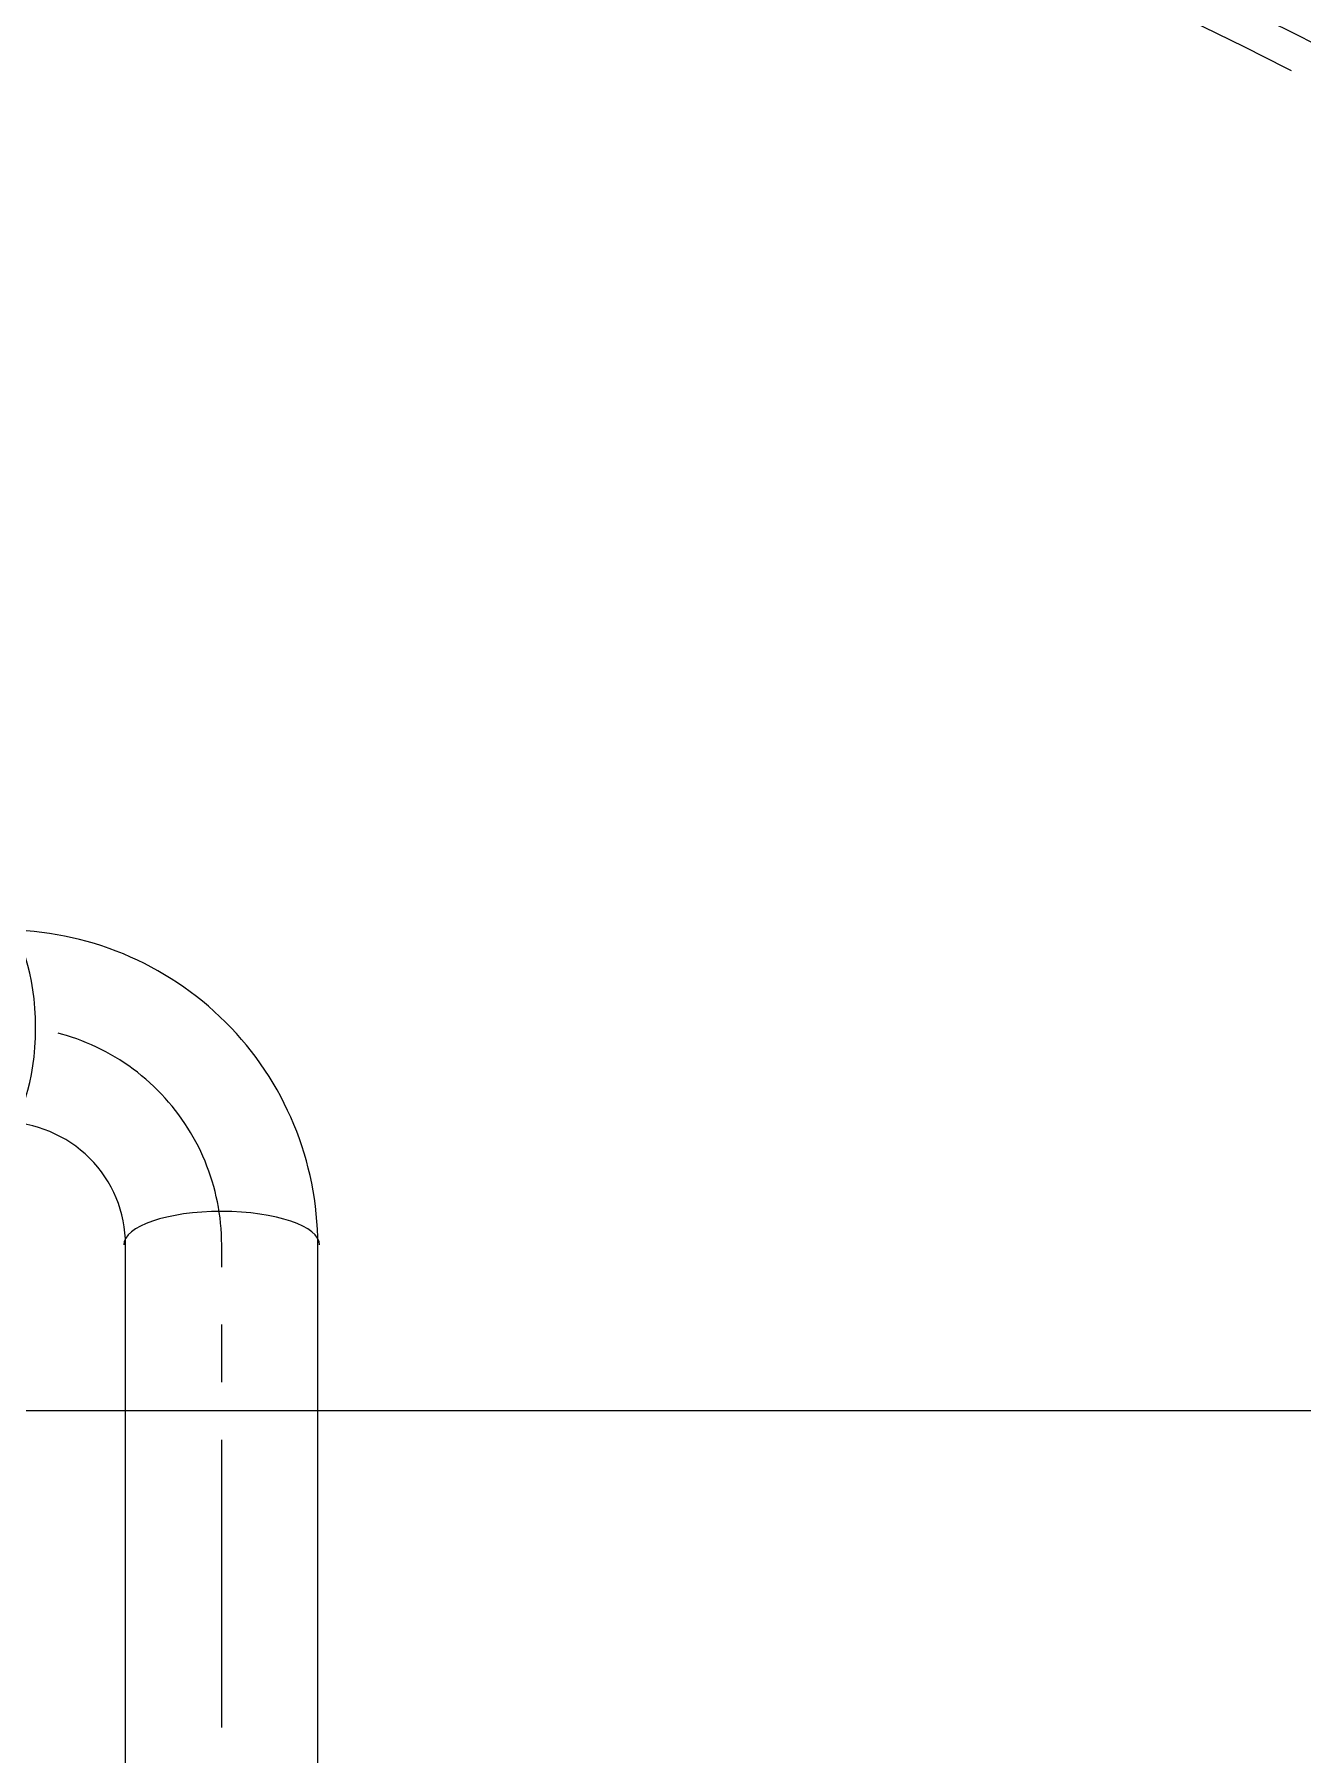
# Model space of a CAD drawing. Header units: millimetres. Extents: x -46397 to 283259, y -8690 to 23983.
# Drawn here: x 128019 to 128239.3, y 7142.5 to 7441.4 of the extents above; entities that cross this region are included whole.
import ezdxf

# ---------------------------------------------------------------- set-up
doc = ezdxf.new("R2010")
doc.units = ezdxf.units.MM
doc.linetypes.add('CENTER', pattern=[2, 1.25, -0.25, 0.25, -0.25])
doc.linetypes.add('HIDDENX2', pattern=[0.75, 0.5, -0.25])
for name, color, linetype, lineweight in [('DUONGCHINH', 7, 'Continuous', 25), ('Long_AM_Visible', 30, 'Continuous', 25), ('Long_Centerline', 1, 'CENTER', 9)]:
    doc.layers.add(name, color=color, linetype=linetype, lineweight=lineweight)

# ---------------------------------------------------------------- blocks, each defined once
blk = doc.blocks.new('A$C3d023de0')
at = {"color": 3, "linetype": 'HIDDENX2', "lineweight": 0, "ltscale": 100}
blk.add_lwpolyline([(-600, 1954.61), (-600, 2004.63, -0.284518), (-488.32, 2187.93, -0.238987), (488.32, 2187.93, -0.284518), (600, 2004.63), (600, 1954.61)], format="xyb", dxfattribs=at)
at = {"layer": 'DUONGCHINH', "color": 2, "ltscale": 10, "extrusion": (0, 1, 0)}
blk.add_line((606, 1954.61), (-606, 1954.61), dxfattribs=at)
at = {"layer": 'DUONGCHINH', "color": 2, "ltscale": 10}
blk.add_lwpolyline([(-606, 1954.61), (-606, 2004.61, -0.28449), (-491.03, 2193.28, -0.238987), (491.03, 2193.28, -0.28449), (606, 2004.61), (606, 1954.61)], format="xyb", close=True, dxfattribs=at)
blk = doc.blocks.new('MH2.2')
at = {"layer": 'Long_AM_Visible'}
for points in [[(320.16, 70), (320.16, 378.85, 0.414214), (265.46, 433.55), (-23.91, 433.55)], [(286.76, 70), (286.76, 378.85, 0.414214), (265.46, 400.15), (-23.37, 400.15)]]:
    blk.add_lwpolyline(points, format="xyb", dxfattribs=at)
for centre, major_axis, start_param in [((265.31, 416.55), (-0.01, -17), 0.001492), ((303.46, 378.85), (17, -0.01), 0.000178)]:
    blk.add_ellipse(centre, major_axis=major_axis, ratio=0.34202, start_param=start_param, end_param=3.141767, dxfattribs=at)
at = {"layer": 'Long_Centerline', "ltscale": 40}
blk.add_lwpolyline([(303.46, -105), (303.46, 378.85, 0.414214), (265.46, 416.85), (-28.22, 416.85)], format="xyb", dxfattribs=at)
blk = doc.blocks.new('q kjekjas ad')
blk.add_blockref('MH2.2', (-5000, 1604.62))

msp = doc.modelspace()

# ---------------------------------------------------------------- block references
for name, p in [('q kjekjas ad', (132748.11, 5247.61, -1.5)), ('A$C3d023de0', (127748.16, 5247.61, -1.5))]:
    msp.add_blockref(name, p)

doc.saveas('drawing.dxf')
